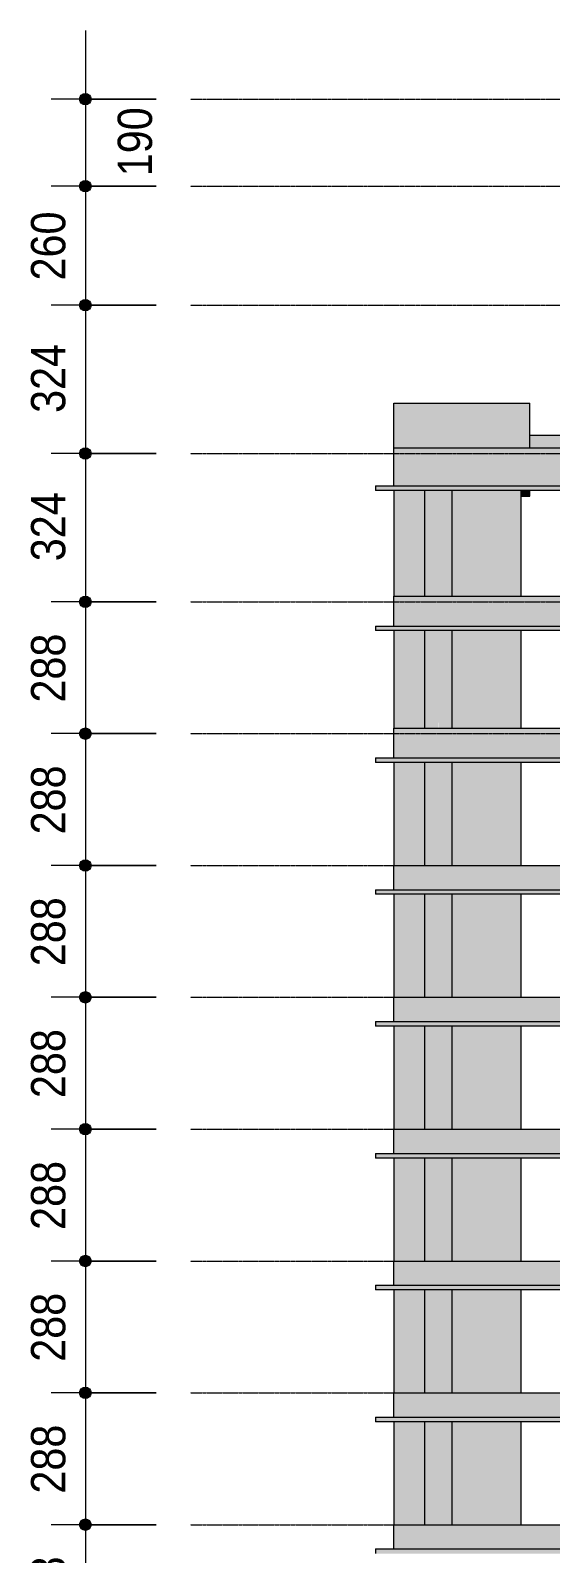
# Model space of a CAD drawing. Header units: centimetres. Extents: x -1475 to 26323, y -1238 to 84208.
# Drawn here: x 12806 to 13942, y 80826 to 84153 of the extents above; entities that cross this region are included whole.
import ezdxf

# ---------------------------------------------------------------- set-up
doc = ezdxf.new("R2010")
doc.units = ezdxf.units.CM
doc.linetypes.add('Centro', pattern=[3.175, 0.635, -0.47625, 1.5875, -0.47625])
for name, color, linetype, lineweight in [('A-ANNO-DIMS', 7, 'Continuous', 9), ('A-ANNO-DIMS-500', 7, 'Continuous', 9), ('A-FLOR', 7, 'Continuous', 9), ('A-FLOR-LEVL', 7, 'Continuous', 9), ('S-BEAM', 7, 'Continuous', 9), ('S-COLS', 7, 'Continuous', 9)]:
    doc.layers.add(name, color=color, linetype=linetype, lineweight=lineweight)
doc.styles.add('Fira Sans_5', font='', dxfattribs={"width": 0.9, "height": 75})
doc.styles.get('Fira Sans_5').set_extended_font_data('Fira Sans')
doc.dimstyles.new('PED_R80_1_5mm_ACIMA_As_ESQ__R00_5', dxfattribs={"dimscale": 30.48, "dimtxt": 102.298456, "dimasz": 3.28084, "dimexe": 2.46063, "dimexo": 2.46063, "dimgap": 0.492126, "dimtad": 1, "dimdec": 1, "dimrnd": 0.5, "dimdsep": 46, "dimtxsty": 'Fira Sans_5', "dimblk1": 'DOTSMALL', "dimblk2": 'DOTSMALL', "dimsah": 1, "dimcen": 0.09, "dimdle": 4.92126, "dimazin": 0, "dimtfac": 1, "dimtdec": 4, "dimtix": 1, "dimtmove": 2, "dimatfit": 3, "dimfxl": 1, "dimtvp": 1, "dimtolj": 1, "dimtzin": 0, "dimarcsym": 2})
doc.dimstyles.new('PED_R80_1_5mm_ACIMA_As_ESQ__R00_6', dxfattribs={"dimscale": 30.48, "dimtxt": 102.298456, "dimasz": 3.28084, "dimexe": 2.46063, "dimexo": 2.46063, "dimgap": 0.492126, "dimtad": 1, "dimdec": 1, "dimrnd": 0.5, "dimdsep": 46, "dimtxsty": 'Fira Sans_5', "dimblk1": 'DOTSMALL', "dimblk2": 'DOTSMALL', "dimsah": 1, "dimcen": 0.09, "dimdle": 4.92126, "dimazin": 0, "dimtfac": 1, "dimtdec": 4, "dimtix": 1, "dimtmove": 0, "dimatfit": 3, "dimfxl": 1, "dimtvp": 1, "dimtolj": 1, "dimtzin": 0, "dimarcsym": 2})

# ---------------------------------------------------------------- blocks, each defined once
blk = doc.blocks.new('DIMBLOCK410-CT301 - CORTE ESQ_ DSUP')
at = {"layer": 'A-ANNO-DIMS-500', "true_color": 0x000032}
h = blk.add_hatch(color=178, dxfattribs=at)
edge = h.paths.add_edge_path(flags=0)
edge.add_arc((12926.4, 84003), 12.5, 0, 360)
h = blk.add_hatch(color=178, dxfattribs=at)
edge = h.paths.add_edge_path(flags=0)
edge.add_arc((12926.4, 83813), 12.5, 0, 360)
at = {"layer": 'A-ANNO-DIMS-500', "color": 178, "true_color": 0x000032}
for p, q in [((12926.4, 84153), (12926.4, 83813)), ((13080.8, 84003), (12851.4, 84003)), ((12926.4, 84003), (13080.8, 84003)), ((13080.8, 83813), (12851.4, 83813)), ((12926.4, 83813), (13080.8, 83813))]:
    blk.add_line(p, q, dxfattribs=at)
for centre in [(12926.4, 84003), (12926.4, 83813)]:
    blk.add_circle(centre, 12.5, dxfattribs=at)
at = {"layer": 'A-ANNO-DIMS-500', "color": 0, "insert": (12997, 83834.6), "char_height": 75, "width": 176.268, "attachment_point": 1, "rotation": 90, "line_spacing_factor": 1.049215, "style": 'Fira Sans_5'}
blk.add_mtext('190', dxfattribs=at)
blk = doc.blocks.new('_DotSmall')
at = {"color": 0, "linetype": 'ByBlock', "const_width": 0.5}
blk.add_lwpolyline([(-0.0625, 0, 1), (0.0625, 0, 1)], format="xyb", close=True, dxfattribs=at)
blk = doc.blocks.new('DIMBLOCK411-CT301 - CORTE ESQ_ DSUP')
at = {"layer": 'A-ANNO-DIMS-500', "true_color": 0x000032}
h = blk.add_hatch(color=178, dxfattribs=at)
edge = h.paths.add_edge_path(flags=0)
edge.add_arc((12926.4, 83813), 12.5, 0, 360)
h = blk.add_hatch(color=178, dxfattribs=at)
edge = h.paths.add_edge_path(flags=0)
edge.add_arc((12926.4, 83553), 12.5, 0, 360)
at = {"layer": 'A-ANNO-DIMS-500', "color": 178, "true_color": 0x000032}
for p, q in [((13080.8, 83813), (12851.4, 83813)), ((12926.4, 83813), (12926.4, 83553)), ((12926.4, 83813), (13080.8, 83813)), ((13080.8, 83553), (12851.4, 83553)), ((12926.4, 83553), (13080.8, 83553))]:
    blk.add_line(p, q, dxfattribs=at)
for centre in [(12926.4, 83813), (12926.4, 83553)]:
    blk.add_circle(centre, 12.5, dxfattribs=at)
at = {"layer": 'A-ANNO-DIMS-500', "color": 0, "insert": (12807.6, 83606.9), "char_height": 75, "width": 182.563, "attachment_point": 1, "rotation": 90, "line_spacing_factor": 1.049215, "style": 'Fira Sans_5'}
blk.add_mtext('260', dxfattribs=at)
blk = doc.blocks.new('DIMBLOCK412-CT301 - CORTE ESQ_ DSUP')
at = {"layer": 'A-ANNO-DIMS-500', "true_color": 0x000032}
h = blk.add_hatch(color=178, dxfattribs=at)
edge = h.paths.add_edge_path(flags=0)
edge.add_arc((12926.4, 83553), 12.5, 0, 360)
h = blk.add_hatch(color=178, dxfattribs=at)
edge = h.paths.add_edge_path(flags=0)
edge.add_arc((12926.4, 83229), 12.5, 0, 360)
at = {"layer": 'A-ANNO-DIMS-500', "color": 178, "true_color": 0x000032}
for p, q in [((13080.8, 83553), (12851.4, 83553)), ((12926.4, 83553), (12926.4, 83229)), ((12926.4, 83553), (13080.8, 83553)), ((13080.8, 83229), (12851.4, 83229)), ((12926.4, 83229), (13080.8, 83229))]:
    blk.add_line(p, q, dxfattribs=at)
for centre in [(12926.4, 83553), (12926.4, 83229)]:
    blk.add_circle(centre, 12.5, dxfattribs=at)
at = {"layer": 'A-ANNO-DIMS-500', "color": 0, "insert": (12807.6, 83317.6), "char_height": 75, "width": 176.268, "attachment_point": 1, "rotation": 90, "line_spacing_factor": 1.049215, "style": 'Fira Sans_5'}
blk.add_mtext('324', dxfattribs=at)
blk = doc.blocks.new('DIMBLOCK413-CT301 - CORTE ESQ_ DSUP')
at = {"layer": 'A-ANNO-DIMS-500', "true_color": 0x000032}
h = blk.add_hatch(color=178, dxfattribs=at)
edge = h.paths.add_edge_path(flags=0)
edge.add_arc((12926.4, 83229), 12.5, 0, 360)
h = blk.add_hatch(color=178, dxfattribs=at)
edge = h.paths.add_edge_path(flags=0)
edge.add_arc((12926.4, 82905), 12.5, 0, 360)
at = {"layer": 'A-ANNO-DIMS-500', "color": 178, "true_color": 0x000032}
for p, q in [((13080.8, 83229), (12851.4, 83229)), ((12926.4, 83229), (12926.4, 82905)), ((12926.4, 83229), (13080.8, 83229)), ((13080.8, 82905), (12851.4, 82905)), ((12926.4, 82905), (13080.8, 82905))]:
    blk.add_line(p, q, dxfattribs=at)
for centre in [(12926.4, 83229), (12926.4, 82905)]:
    blk.add_circle(centre, 12.5, dxfattribs=at)
at = {"layer": 'A-ANNO-DIMS-500', "color": 0, "insert": (12807.6, 82993.6), "char_height": 75, "width": 176.268, "attachment_point": 1, "rotation": 90, "line_spacing_factor": 1.049215, "style": 'Fira Sans_5'}
blk.add_mtext('324', dxfattribs=at)
blk = doc.blocks.new('DIMBLOCK414-CT301 - CORTE ESQ_ DSUP')
at = {"layer": 'A-ANNO-DIMS-500', "true_color": 0x000032}
h = blk.add_hatch(color=178, dxfattribs=at)
edge = h.paths.add_edge_path(flags=0)
edge.add_arc((12926.4, 82905), 12.5, 0, 360)
h = blk.add_hatch(color=178, dxfattribs=at)
edge = h.paths.add_edge_path(flags=0)
edge.add_arc((12926.4, 82617), 12.5, 0, 360)
at = {"layer": 'A-ANNO-DIMS-500', "color": 178, "true_color": 0x000032}
for p, q in [((13080.8, 82905), (12851.4, 82905)), ((12926.4, 82905), (12926.4, 82617)), ((12926.4, 82905), (13080.8, 82905)), ((13080.8, 82617), (12851.4, 82617)), ((12926.4, 82617), (13080.8, 82617))]:
    blk.add_line(p, q, dxfattribs=at)
for centre in [(12926.4, 82905), (12926.4, 82617)]:
    blk.add_circle(centre, 12.5, dxfattribs=at)
at = {"layer": 'A-ANNO-DIMS-500', "color": 0, "insert": (12807.6, 82684.9), "char_height": 75, "width": 182.563, "attachment_point": 1, "rotation": 90, "line_spacing_factor": 1.049215, "style": 'Fira Sans_5'}
blk.add_mtext('288', dxfattribs=at)
blk = doc.blocks.new('DIMBLOCK415-CT301 - CORTE ESQ_ DSUP')
at = {"layer": 'A-ANNO-DIMS-500', "true_color": 0x000032}
h = blk.add_hatch(color=178, dxfattribs=at)
edge = h.paths.add_edge_path(flags=0)
edge.add_arc((12926.4, 82617), 12.5, 0, 360)
h = blk.add_hatch(color=178, dxfattribs=at)
edge = h.paths.add_edge_path(flags=0)
edge.add_arc((12926.4, 82329), 12.5, 0, 360)
at = {"layer": 'A-ANNO-DIMS-500', "color": 178, "true_color": 0x000032}
for p, q in [((13080.8, 82617), (12851.4, 82617)), ((12926.4, 82617), (12926.4, 82329)), ((12926.4, 82617), (13080.8, 82617)), ((13080.8, 82329), (12851.4, 82329)), ((12926.4, 82329), (13080.8, 82329))]:
    blk.add_line(p, q, dxfattribs=at)
for centre in [(12926.4, 82617), (12926.4, 82329)]:
    blk.add_circle(centre, 12.5, dxfattribs=at)
at = {"layer": 'A-ANNO-DIMS-500', "color": 0, "insert": (12807.6, 82396.9), "char_height": 75, "width": 182.563, "attachment_point": 1, "rotation": 90, "line_spacing_factor": 1.049215, "style": 'Fira Sans_5'}
blk.add_mtext('288', dxfattribs=at)
blk = doc.blocks.new('DIMBLOCK416-CT301 - CORTE ESQ_ DSUP')
at = {"layer": 'A-ANNO-DIMS-500', "true_color": 0x000032}
h = blk.add_hatch(color=178, dxfattribs=at)
edge = h.paths.add_edge_path(flags=0)
edge.add_arc((12926.4, 82329), 12.5, 0, 360)
h = blk.add_hatch(color=178, dxfattribs=at)
edge = h.paths.add_edge_path(flags=0)
edge.add_arc((12926.4, 82041), 12.5, 0, 360)
at = {"layer": 'A-ANNO-DIMS-500', "color": 178, "true_color": 0x000032}
for p, q in [((13080.8, 82329), (12851.4, 82329)), ((12926.4, 82329), (12926.4, 82041)), ((12926.4, 82329), (13080.8, 82329)), ((13080.8, 82041), (12851.4, 82041)), ((12926.4, 82041), (13080.8, 82041))]:
    blk.add_line(p, q, dxfattribs=at)
for centre in [(12926.4, 82329), (12926.4, 82041)]:
    blk.add_circle(centre, 12.5, dxfattribs=at)
at = {"layer": 'A-ANNO-DIMS-500', "color": 0, "insert": (12807.6, 82108.9), "char_height": 75, "width": 182.563, "attachment_point": 1, "rotation": 90, "line_spacing_factor": 1.049215, "style": 'Fira Sans_5'}
blk.add_mtext('288', dxfattribs=at)
blk = doc.blocks.new('DIMBLOCK417-CT301 - CORTE ESQ_ DSUP')
at = {"layer": 'A-ANNO-DIMS-500', "true_color": 0x000032}
h = blk.add_hatch(color=178, dxfattribs=at)
edge = h.paths.add_edge_path(flags=0)
edge.add_arc((12926.4, 82041), 12.5, 0, 360)
h = blk.add_hatch(color=178, dxfattribs=at)
edge = h.paths.add_edge_path(flags=0)
edge.add_arc((12926.4, 81753), 12.5, 0, 360)
at = {"layer": 'A-ANNO-DIMS-500', "color": 178, "true_color": 0x000032}
for p, q in [((13080.8, 82041), (12851.4, 82041)), ((12926.4, 82041), (12926.4, 81753)), ((12926.4, 82041), (13080.8, 82041)), ((13080.8, 81753), (12851.4, 81753)), ((12926.4, 81753), (13080.8, 81753))]:
    blk.add_line(p, q, dxfattribs=at)
for centre in [(12926.4, 82041), (12926.4, 81753)]:
    blk.add_circle(centre, 12.5, dxfattribs=at)
at = {"layer": 'A-ANNO-DIMS-500', "color": 0, "insert": (12807.6, 81820.9), "char_height": 75, "width": 182.563, "attachment_point": 1, "rotation": 90, "line_spacing_factor": 1.049215, "style": 'Fira Sans_5'}
blk.add_mtext('288', dxfattribs=at)
blk = doc.blocks.new('DIMBLOCK418-CT301 - CORTE ESQ_ DSUP')
at = {"layer": 'A-ANNO-DIMS-500', "true_color": 0x000032}
h = blk.add_hatch(color=178, dxfattribs=at)
edge = h.paths.add_edge_path(flags=0)
edge.add_arc((12926.4, 81753), 12.5, 0, 360)
h = blk.add_hatch(color=178, dxfattribs=at)
edge = h.paths.add_edge_path(flags=0)
edge.add_arc((12926.4, 81465), 12.5, 0, 360)
at = {"layer": 'A-ANNO-DIMS-500', "color": 178, "true_color": 0x000032}
for p, q in [((13080.8, 81753), (12851.4, 81753)), ((12926.4, 81753), (12926.4, 81465)), ((12926.4, 81753), (13080.8, 81753)), ((13080.8, 81465), (12851.4, 81465)), ((12926.4, 81465), (13080.8, 81465))]:
    blk.add_line(p, q, dxfattribs=at)
for centre in [(12926.4, 81753), (12926.4, 81465)]:
    blk.add_circle(centre, 12.5, dxfattribs=at)
at = {"layer": 'A-ANNO-DIMS-500', "color": 0, "insert": (12807.6, 81532.9), "char_height": 75, "width": 182.563, "attachment_point": 1, "rotation": 90, "line_spacing_factor": 1.049215, "style": 'Fira Sans_5'}
blk.add_mtext('288', dxfattribs=at)
blk = doc.blocks.new('DIMBLOCK419-CT301 - CORTE ESQ_ DSUP')
at = {"layer": 'A-ANNO-DIMS-500', "true_color": 0x000032}
h = blk.add_hatch(color=178, dxfattribs=at)
edge = h.paths.add_edge_path(flags=0)
edge.add_arc((12926.4, 81465), 12.5, 0, 360)
h = blk.add_hatch(color=178, dxfattribs=at)
edge = h.paths.add_edge_path(flags=0)
edge.add_arc((12926.4, 81177), 12.5, 0, 360)
at = {"layer": 'A-ANNO-DIMS-500', "color": 178, "true_color": 0x000032}
for p, q in [((13080.8, 81465), (12851.4, 81465)), ((12926.4, 81465), (12926.4, 81177)), ((12926.4, 81465), (13080.8, 81465)), ((13080.8, 81177), (12851.4, 81177)), ((12926.4, 81177), (13080.8, 81177))]:
    blk.add_line(p, q, dxfattribs=at)
for centre in [(12926.4, 81465), (12926.4, 81177)]:
    blk.add_circle(centre, 12.5, dxfattribs=at)
at = {"layer": 'A-ANNO-DIMS-500', "color": 0, "insert": (12807.6, 81244.9), "char_height": 75, "width": 182.563, "attachment_point": 1, "rotation": 90, "line_spacing_factor": 1.049215, "style": 'Fira Sans_5'}
blk.add_mtext('288', dxfattribs=at)
blk = doc.blocks.new('DIMBLOCK420-CT301 - CORTE ESQ_ DSUP')
at = {"layer": 'A-ANNO-DIMS-500', "true_color": 0x000032}
h = blk.add_hatch(color=178, dxfattribs=at)
edge = h.paths.add_edge_path(flags=0)
edge.add_arc((12926.4, 81177), 12.5, 0, 360)
h = blk.add_hatch(color=178, dxfattribs=at)
edge = h.paths.add_edge_path(flags=0)
edge.add_arc((12926.4, 80889), 12.5, 0, 360)
at = {"layer": 'A-ANNO-DIMS-500', "color": 178, "true_color": 0x000032}
for p, q in [((13080.8, 81177), (12851.4, 81177)), ((12926.4, 81177), (12926.4, 80889)), ((12926.4, 81177), (13080.8, 81177)), ((13080.8, 80889), (12851.4, 80889)), ((12926.4, 80889), (13080.8, 80889))]:
    blk.add_line(p, q, dxfattribs=at)
for centre in [(12926.4, 81177), (12926.4, 80889)]:
    blk.add_circle(centre, 12.5, dxfattribs=at)
at = {"layer": 'A-ANNO-DIMS-500', "color": 0, "insert": (12807.6, 80956.9), "char_height": 75, "width": 182.563, "attachment_point": 1, "rotation": 90, "line_spacing_factor": 1.049215, "style": 'Fira Sans_5'}
blk.add_mtext('288', dxfattribs=at)
blk = doc.blocks.new('DIMBLOCK421-CT301 - CORTE ESQ_ DSUP')
at = {"layer": 'A-ANNO-DIMS-500', "true_color": 0x000032}
h = blk.add_hatch(color=178, dxfattribs=at)
edge = h.paths.add_edge_path(flags=0)
edge.add_arc((12926.4, 80889), 12.5, 0, 360)
h = blk.add_hatch(color=178, dxfattribs=at)
edge = h.paths.add_edge_path(flags=0)
edge.add_arc((12926.4, 80601), 12.5, 0, 360)
at = {"layer": 'A-ANNO-DIMS-500', "color": 178, "true_color": 0x000032}
for p, q in [((13080.8, 80889), (12851.4, 80889)), ((12926.4, 80889), (12926.4, 80601)), ((12926.4, 80889), (13080.8, 80889)), ((13080.8, 80601), (12851.4, 80601)), ((12926.4, 80601), (13080.8, 80601))]:
    blk.add_line(p, q, dxfattribs=at)
for centre in [(12926.4, 80889), (12926.4, 80601)]:
    blk.add_circle(centre, 12.5, dxfattribs=at)
at = {"layer": 'A-ANNO-DIMS-500', "color": 0, "insert": (12807.6, 80668.9), "char_height": 75, "width": 182.563, "attachment_point": 1, "rotation": 90, "line_spacing_factor": 1.049215, "style": 'Fira Sans_5'}
blk.add_mtext('288', dxfattribs=at)

msp = doc.modelspace()

# ---------------------------------------------------------------- hatches: boundary and pattern name
at = {"layer": 'A-FLOR', "true_color": 0xff8040}
msp.add_hatch(color=11, dxfattribs=at).paths.add_polyline_path([(13994, 83148), (14465, 83148), (14464.5, 83158), (13560, 83158), (13560, 83148), (13992.42, 83148)], flags=0)
at = {"layer": 'A-FLOR', "true_color": 0xc0c0c0}
for points in [[(13600, 82842), (14465, 82842), (14464.5, 82852), (13560, 82852), (13560, 82842)], [(13560, 82554), (14465, 82554), (14464.5, 82564), (13560, 82564), (13560, 82556.37)], [(13909.41, 82266), (14465, 82266), (14464.5, 82276), (13560, 82276), (13560, 82266), (13878.06, 82266)], [(13878, 81978), (14465, 81978), (14464.5, 81988), (13560, 81988), (13560, 81978), (13721.21, 81978)], [(13878, 81690), (14465, 81690), (14464.5, 81700), (13560, 81700), (13560, 81690), (13721.21, 81690)], [(13878, 81402), (14465, 81402), (14464.5, 81412), (13560, 81412), (13560, 81402), (13721.21, 81402)], [(13721.21, 81114), (14465, 81114), (14464.5, 81124), (13560, 81124), (13560, 81114), (13627.11, 81114)], [(13909.41, 80826), (14465, 80826), (14464.5, 80836), (13560, 80836), (13560, 80826), (13878.06, 80826)]]:
    msp.add_hatch(color=9, dxfattribs=at).paths.add_polyline_path(points, flags=0)
at = {"layer": 'S-BEAM', "true_color": 0xc0c0c0}
for points in [[(13619, 83241), (13619, 83339), (13600, 83339), (13600, 83241)], [(13849.88, 83241), (13897, 83241), (13897, 83339), (13619, 83339), (13619, 83241), (13815.31, 83241)], [(13897, 83136), (13897, 83148), (13878.5, 83148), (13878.5, 83136)], [(13600, 82852), (13619, 82852), (13619, 82917), (13600, 82917), (13600, 82859.83)], [(13721.21, 82852), (14290, 82852), (14290, 82917), (13619, 82917), (13619, 82852), (13681.91, 82852)], [(13619, 82564), (13619, 82629), (13600, 82629), (13600, 82564)], [(13644.13, 82564), (14290, 82564), (14290, 82629), (13619, 82629), (13619, 82564), (13627.11, 82564)], [(13619, 82276), (13619, 82329), (13600, 82329), (13600, 82276)], [(13878, 82276), (14290, 82276), (14290, 82329), (13619, 82329), (13619, 82276), (13721.21, 82276)], [(13619, 81988), (13619, 82041), (13600, 82041), (13600, 81988)], [(14285.8, 81988), (14290, 81988), (14290, 82041), (13619, 82041), (13619, 81988), (13909.41, 81988)], [(13619, 81700), (13619, 81753), (13600, 81753), (13600, 81700)], [(14285.8, 81700), (14290, 81700), (14290, 81753), (13619, 81753), (13619, 81700), (13909.41, 81700)], [(13619, 81412), (13619, 81465), (13600, 81465), (13600, 81412)], [(14290, 81412), (14290, 81465), (13619, 81465), (13619, 81412), (14285.8, 81412)], [(13619, 81124), (13619, 81177), (13600, 81177), (13600, 81124)], [(14290, 81124), (14290, 81177), (13619, 81177), (13619, 81124), (14285.8, 81124)], [(13619, 80836), (13619, 80889), (13600, 80889), (13600, 80836)], [(13878, 80836), (14290, 80836), (14290, 80889), (13619, 80889), (13619, 80836), (13721.21, 80836)]]:
    msp.add_hatch(color=9, dxfattribs=at).paths.add_polyline_path(points, flags=0)
at = {"layer": 'S-BEAM', "true_color": 0xff8040}
for points in [[(13975, 83241), (13975, 83269), (13897, 83269), (13897, 83241), (13965.87, 83241)], [(13600, 83158), (14290, 83158), (14290, 83241), (13600, 83241), (13600, 83227.28)]]:
    msp.add_hatch(color=11, dxfattribs=at).paths.add_polyline_path(points, flags=0)
at = {"layer": 'S-COLS', "true_color": 0xff8040}
h = msp.add_hatch(color=11, dxfattribs=at)
h.paths.add_polyline_path([(13600, 82917), (13667.51, 82917), (13667.5, 83148), (13600, 83148), (13600, 82917.34)], flags=0)
h.paths.add_polyline_path([(13727.5, 82917), (13878.5, 82917), (13878.5, 83148), (13727.5, 83148), (13727.5, 83027.33)], flags=0)
for points in [[(13676.17, 82917), (13697.5, 82917), (13697.5, 83148), (13667.59, 83148), (13668.08, 82917), (13672.58, 82917)], [(13722.3, 82917), (13727.5, 82917), (13726.93, 83148), (13697.5, 83148), (13697.73, 82917), (13721.21, 82917)]]:
    msp.add_hatch(color=11, dxfattribs=at).paths.add_polyline_path(points, flags=0)
at = {"layer": 'S-COLS', "true_color": 0xc0c0c0}
h = msp.add_hatch(color=9, dxfattribs=at)
h.paths.add_polyline_path([(13600, 82629), (13667.5, 82629), (13667.5, 82842), (13600, 82841.72), (13600, 82676.11)], flags=0)
h.paths.add_polyline_path([(13863.18, 82629), (13878.5, 82629), (13878.44, 82842), (13727.5, 82842), (13727.5, 82629)], flags=0)
for points in [[(13667.5, 82629), (13697.5, 82629), (13697.5, 82842), (13667.5, 82842), (13667.5, 82676.11)], [(13718.52, 82629), (13727.5, 82629), (13726.93, 82842), (13697.5, 82842), (13697.76, 82629), (13714.17, 82629)], [(13667.5, 82329), (13697.5, 82329), (13697.5, 82554), (13667.6, 82554), (13667.57, 82492.38)], [(13718.72, 82329), (13727.5, 82329), (13726.93, 82554), (13697.5, 82554), (13697.5, 82329), (13718.64, 82329)], [(13667.5, 82041), (13697.5, 82041), (13697.5, 82266), (13667.6, 82266), (13667.54, 82124.93)], [(13718.72, 82041), (13727.5, 82041), (13726.93, 82266), (13697.5, 82266), (13697.6, 82041), (13718.64, 82041)], [(13667.5, 81753), (13697.5, 81753), (13697.5, 81978), (13667.6, 81978), (13667.51, 81757.49)], [(13718.72, 81753), (13727.5, 81753), (13726.93, 81978), (13697.5, 81978), (13697.6, 81753), (13718.64, 81753)], [(13667.5, 81465), (13697.5, 81465), (13697.5, 81690), (13667.6, 81690), (13667.55, 81573.76)], [(13718.72, 81465), (13727.5, 81465), (13726.93, 81690), (13697.5, 81690), (13697.6, 81465), (13718.64, 81465)], [(13667.5, 81177), (13697.5, 81177), (13697.5, 81402), (13667.6, 81402), (13667.52, 81206.31)], [(13718.72, 81177), (13727.5, 81177), (13726.93, 81402), (13697.5, 81402), (13697.6, 81177), (13718.64, 81177)], [(13667.5, 80889), (13697.5, 80889), (13697.5, 81114), (13667.6, 81114), (13667.56, 81022.59)], [(13718.72, 80889), (13727.5, 80889), (13726.93, 81114), (13697.5, 81114), (13697.6, 80889), (13718.64, 80889)]]:
    msp.add_hatch(color=9, dxfattribs=at).paths.add_polyline_path(points, flags=0)
h = msp.add_hatch(color=9, dxfattribs=at)
h.paths.add_polyline_path([(13600, 82329), (13667.5, 82329), (13667.5, 82554), (13600, 82554), (13600, 82330.5)], flags=0)
h.paths.add_polyline_path([(13878, 82329), (13878, 82554), (13727.5, 82554), (13727.5, 82329)], flags=0)
h = msp.add_hatch(color=9, dxfattribs=at)
h.paths.add_polyline_path([(13619, 82041), (13667.5, 82041), (13667.5, 82266), (13600, 82265.72), (13600, 82041)], flags=0)
h.paths.add_polyline_path([(13878, 82041), (13878, 82266), (13727.5, 82266), (13727.5, 82041)], flags=0)
h = msp.add_hatch(color=9, dxfattribs=at)
h.paths.add_polyline_path([(13600, 81753), (13667.5, 81753), (13667.5, 81978), (13600, 81977.72), (13600, 81754.5)], flags=0)
h.paths.add_polyline_path([(13727.5, 81753), (13878, 81753), (13878, 81978), (13727.5, 81978), (13727.5, 81874.81)], flags=0)
h = msp.add_hatch(color=9, dxfattribs=at)
h.paths.add_polyline_path([(13619, 81465), (13667.5, 81465), (13667.5, 81690), (13600, 81689.72), (13600, 81465)], flags=0)
h.paths.add_polyline_path([(13727.5, 81465), (13878, 81465), (13878, 81690), (13727.5, 81690), (13727.5, 81573.76)], flags=0)
h = msp.add_hatch(color=9, dxfattribs=at)
h.paths.add_polyline_path([(13600, 81177), (13667.5, 81177), (13667.5, 81402), (13600, 81402), (13600, 81178.5)], flags=0)
h.paths.add_polyline_path([(13878, 81177), (13878, 81402), (13727.5, 81402), (13727.5, 81177)], flags=0)
h = msp.add_hatch(color=9, dxfattribs=at)
h.paths.add_polyline_path([(13619, 80889), (13667.5, 80889), (13667.5, 81114), (13600, 81113.72), (13600, 80889)], flags=0)
h.paths.add_polyline_path([(13878, 80889), (13878, 81114), (13727.5, 81114), (13727.5, 80889)], flags=0)

# ---------------------------------------------------------------- linework, layer by layer
at = {"layer": 'A-FLOR'}
for p, q in [((13560, 83158), (14465, 83158)), ((13560, 83158), (13560, 83148)), ((14465, 83148), (13560, 83148)), ((13560, 82852), (14465, 82852)), ((13560, 82852), (13560, 82842)), ((14465, 82842), (13560, 82842)), ((13560, 82564), (14465, 82564)), ((13560, 82564), (13560, 82554)), ((14465, 82554), (13560, 82554)), ((13560, 82276), (14465, 82276)), ((13560, 82276), (13560, 82266)), ((14465, 82266), (13560, 82266)), ((13560, 81988), (14465, 81988)), ((13560, 81988), (13560, 81978)), ((14465, 81978), (13560, 81978)), ((13560, 81700), (14465, 81700)), ((13560, 81700), (13560, 81690)), ((14465, 81690), (13560, 81690)), ((13560, 81412), (14465, 81412)), ((13560, 81412), (13560, 81402)), ((14465, 81402), (13560, 81402)), ((13560, 81124), (14465, 81124)), ((13560, 81124), (13560, 81114)), ((14465, 81114), (13560, 81114)), ((13560, 80836), (14465, 80836)), ((13560, 80836), (13560, 80826))]:
    msp.add_line(p, q, dxfattribs=at)
at = {"layer": 'A-FLOR-LEVL', "linetype": 'Centro'}
for p, q in [((13155.75, 84003), (16954.35, 84003)), ((13155.75, 83813), (16954.35, 83813)), ((13155.75, 83553), (16954.35, 83553)), ((13155.75, 83229), (16954.35, 83229)), ((13155.75, 82905), (16954.35, 82905)), ((13155.75, 82617), (16954.35, 82617)), ((13155.75, 82329), (16954.35, 82329)), ((13155.75, 82041), (16954.35, 82041)), ((13155.75, 81753), (16954.35, 81753)), ((13155.75, 81465), (16954.35, 81465)), ((13155.75, 81177), (16954.35, 81177)), ((13155.75, 80889), (16954.35, 80889))]:
    msp.add_line(p, q, dxfattribs=at)
at = {"layer": 'S-BEAM'}
for p, q in [((13600, 83339), (13619, 83339)), ((13600, 83241), (13600, 83339)), ((13619, 83339), (13897, 83339)), ((13897, 83241), (13897, 83339)), ((13897, 83269), (13975, 83269)), ((13600, 83241), (14290, 83241)), ((13600, 83158), (13600, 83241)), ((13897, 83136), (13897, 83148)), ((13878.5, 83136), (13897, 83136)), ((13600, 82917), (13619, 82917)), ((13600, 82852), (13600, 82917)), ((13619, 82917), (14290, 82917)), ((13600, 82629), (13619, 82629)), ((13600, 82564), (13600, 82629)), ((13619, 82629), (14290, 82629)), ((13600, 82329), (13619, 82329)), ((13600, 82276), (13600, 82329)), ((13619, 82329), (14290, 82329)), ((13600, 82041), (13619, 82041)), ((13600, 81988), (13600, 82041)), ((13619, 82041), (14290, 82041)), ((13600, 81753), (13619, 81753)), ((13600, 81700), (13600, 81753)), ((13619, 81753), (14290, 81753)), ((13600, 81465), (13619, 81465)), ((13600, 81412), (13600, 81465)), ((13619, 81465), (14290, 81465)), ((13600, 81177), (13619, 81177)), ((13600, 81124), (13600, 81177)), ((13619, 81177), (14290, 81177)), ((13600, 80889), (13619, 80889)), ((13600, 80836), (13600, 80889)), ((13619, 80889), (14290, 80889))]:
    msp.add_line(p, q, dxfattribs=at)
at = {"layer": 'S-COLS'}
for p, q in [((13600, 83148), (13600, 82917)), ((13667.5, 83148), (13667.5, 82917)), ((13727.5, 82917), (13727.5, 83148)), ((13878.5, 82917), (13878.5, 83148)), ((13600, 82842), (13600, 82629)), ((13667.5, 82842), (13667.5, 82629)), ((13727.5, 82629), (13727.5, 82842)), ((13878.5, 82629), (13878.5, 82842)), ((13600, 82554), (13600, 82329)), ((13667.5, 82554), (13667.5, 82329)), ((13727.5, 82329), (13727.5, 82554)), ((13878, 82329), (13878, 82554)), ((13600, 82266), (13600, 82041)), ((13667.5, 82266), (13667.5, 82041)), ((13727.5, 82041), (13727.5, 82266)), ((13878, 82041), (13878, 82266)), ((13600, 81978), (13600, 81753)), ((13667.5, 81978), (13667.5, 81753)), ((13727.5, 81753), (13727.5, 81978)), ((13878, 81753), (13878, 81978)), ((13600, 81690), (13600, 81465)), ((13667.5, 81690), (13667.5, 81465)), ((13727.5, 81465), (13727.5, 81690)), ((13878, 81465), (13878, 81690)), ((13600, 81402), (13600, 81177)), ((13667.5, 81402), (13667.5, 81177)), ((13727.5, 81177), (13727.5, 81402)), ((13878, 81177), (13878, 81402)), ((13600, 81114), (13600, 80889)), ((13667.5, 81114), (13667.5, 80889)), ((13727.5, 80889), (13727.5, 81114)), ((13878, 80889), (13878, 81114))]:
    msp.add_line(p, q, dxfattribs=at)

# ---------------------------------------------------------------- dimensions: what is measured, and where the dimension line sits
at = {"layer": 'A-ANNO-DIMS', "color": 178, "true_color": 0x000032}
dim = msp.add_linear_dim(base=(12926.42, 83813), p1=(13155.75, 84003), p2=(13155.75, 83813), angle=90, dimstyle='PED_R80_1_5mm_ACIMA_As_ESQ__R00_5', override={"dimpost": '<>', "dimfxl": 190}, dxfattribs=at)
dim.commit()
dim.dimension.update_dxf_attribs({"geometry": 'DIMBLOCK410-CT301 - CORTE ESQ_ DSUP', "text_midpoint": (13047, 83922.69), "dimtype": 160, "text_rotation": 90})
for base, p1, p2, override, picture, middle in [((12926.42, 83553), (13155.75, 83813), (13155.75, 83553), {"dimpost": '<>', "dimfxl": 260}, 'DIMBLOCK411-CT301 - CORTE ESQ_ DSUP', (12873.26, 83683)), ((12926.42, 83229), (13155.75, 83553), (13155.75, 83229), {"dimpost": '<>', "dimfxl": 324}, 'DIMBLOCK412-CT301 - CORTE ESQ_ DSUP', (12873.26, 83391)), ((12926.42, 82905), (13155.75, 83229), (13155.75, 82905), {"dimpost": '<>', "dimfxl": 324}, 'DIMBLOCK413-CT301 - CORTE ESQ_ DSUP', (12873.26, 83067)), ((12926.42, 82617), (13155.75, 82905), (13155.75, 82617), {"dimpost": '<>', "dimfxl": 288}, 'DIMBLOCK414-CT301 - CORTE ESQ_ DSUP', (12873.26, 82761)), ((12926.42, 82329), (13155.75, 82617), (13155.75, 82329), {"dimpost": '<>', "dimfxl": 288}, 'DIMBLOCK415-CT301 - CORTE ESQ_ DSUP', (12873.26, 82473)), ((12926.42, 82041), (13155.75, 82329), (13155.75, 82041), {"dimpost": '<>', "dimfxl": 288}, 'DIMBLOCK416-CT301 - CORTE ESQ_ DSUP', (12873.26, 82185)), ((12926.42, 81753), (13155.75, 82041), (13155.75, 81753), {"dimpost": '<>', "dimfxl": 288}, 'DIMBLOCK417-CT301 - CORTE ESQ_ DSUP', (12873.26, 81897)), ((12926.42, 81465), (13155.75, 81753), (13155.75, 81465), {"dimpost": '<>', "dimfxl": 288}, 'DIMBLOCK418-CT301 - CORTE ESQ_ DSUP', (12873.26, 81609)), ((12926.42, 81177), (13155.75, 81465), (13155.75, 81177), {"dimpost": '<>', "dimfxl": 288}, 'DIMBLOCK419-CT301 - CORTE ESQ_ DSUP', (12873.26, 81321)), ((12926.42, 80889), (13155.75, 81177), (13155.75, 80889), {"dimpost": '<>', "dimfxl": 288}, 'DIMBLOCK420-CT301 - CORTE ESQ_ DSUP', (12873.26, 81033)), ((12926.42, 80601), (13155.75, 80889), (13155.75, 80601), {"dimpost": '<>', "dimfxl": 288}, 'DIMBLOCK421-CT301 - CORTE ESQ_ DSUP', (12873.26, 80745))]:
    dim = msp.add_linear_dim(base=base, p1=p1, p2=p2, angle=90, dimstyle='PED_R80_1_5mm_ACIMA_As_ESQ__R00_6', override=override, dxfattribs=at)
    dim.commit()
    dim.dimension.update_dxf_attribs({"geometry": picture, "text_midpoint": middle})

doc.saveas('drawing.dxf')
